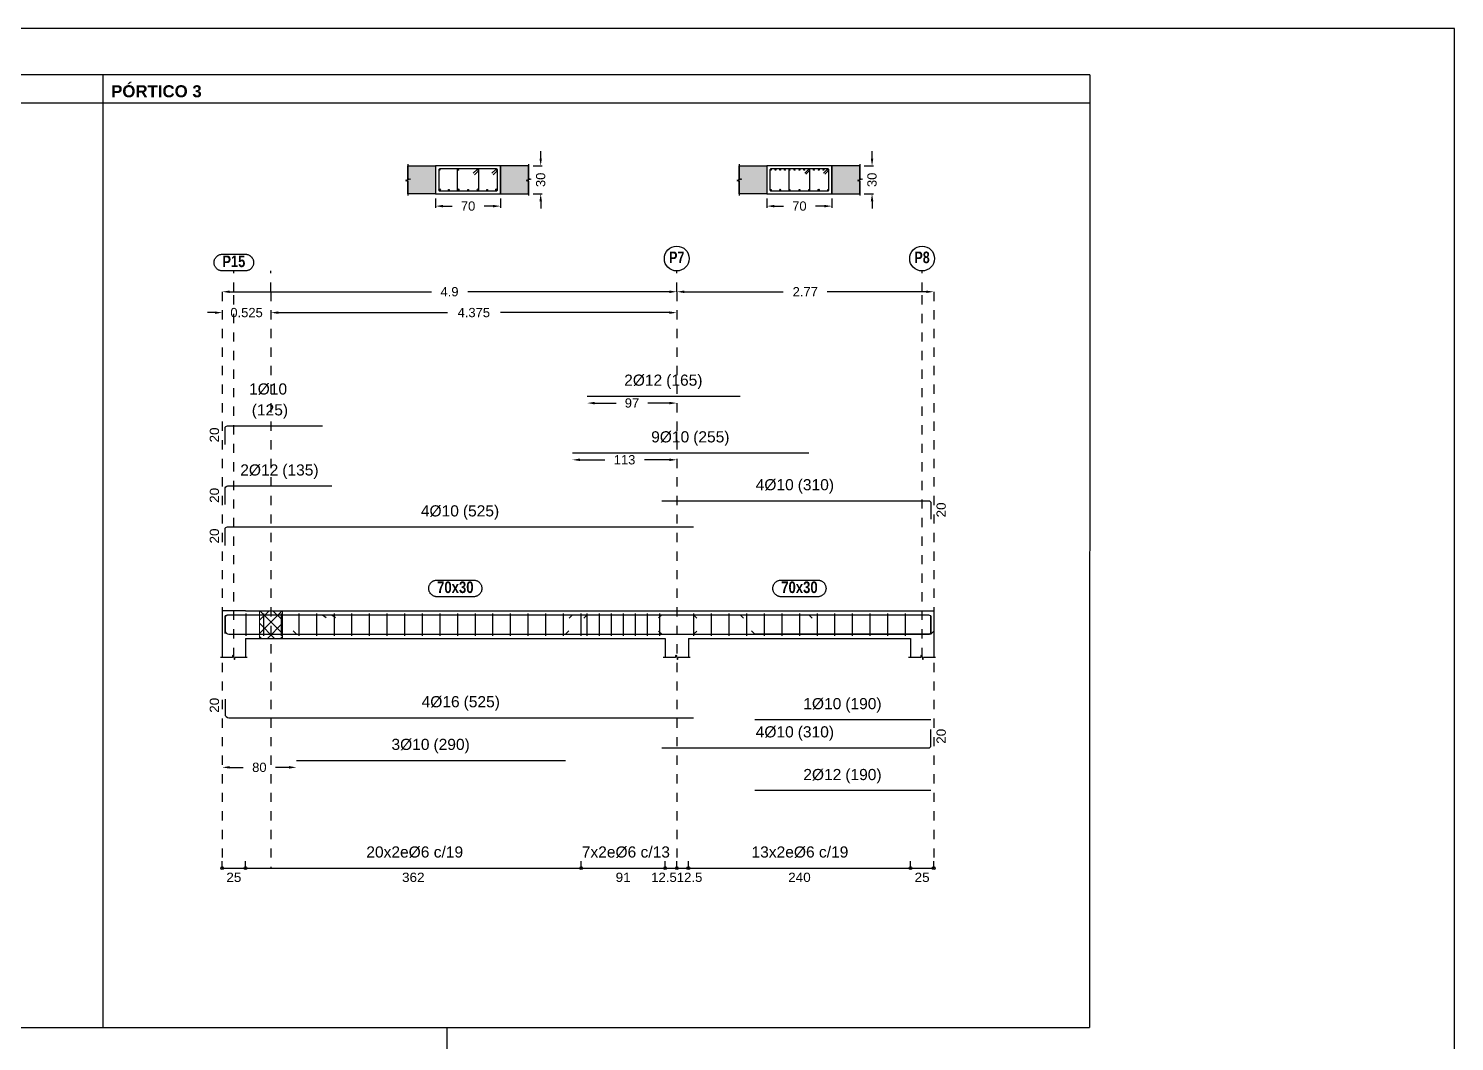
# Model space of a CAD drawing. Extents: x 2455 to 9764, y -806 to 181.
# Drawn here: x 5005.74 to 5021.11, y -571.97 to -561.05 of the extents above; entities that cross this region are included whole.
import ezdxf
from ezdxf.enums import TextEntityAlignment as Align

# ---------------------------------------------------------------- set-up
doc = ezdxf.new("R2010")
doc.units = 0
doc.header["$LTSCALE"] = 0.2
doc.header["$MEASUREMENT"] = 0
doc.linetypes.add('CYPE_RAYAPUNTO', pattern=[0.4125, 0.2025, -0.105, 0, -0.105])
doc.linetypes.add('PUNTOS2', pattern=[0.125, 0, -0.125])
doc.layers.add('01_cartela', color=6, linetype='CONTINUOUS', plot=False)
for name, color, linetype in [('01_cotas', 4, 'CONTINUOUS'), ('01_parcela', 7, 'CONTINUOUS'), ('01_primera', 5, 'CONTINUOUS'), ('01_texto cartela', 4, 'CONTINUOUS'), ('ALZ_CONT_NUDOS', 5, 'CONTINUOUS'), ('ALZ_CONT_VIG_HORMIGON', 5, 'CONTINUOUS'), ('ALZ_COT_COT_LIN_APOYOS', 120, 'CYPE_RAYAPUNTO'), ('ALZ_REF_REF_REFERENCIA', 3, 'CONTINUOUS'), ('ALZ_REF_TEXTO_REF_NOMBRE', 3, 'CONTINUOUS'), ('ARM_LONGITUDINAL_Ø10', 4, 'CONTINUOUS'), ('ARM_LONGITUDINAL_Ø12', 4, 'CONTINUOUS'), ('ARM_LONGITUDINAL_Ø16', 4, 'CONTINUOUS'), ('ARM_TRANSVERSAL_Ø6', 4, 'CONTINUOUS'), ('SEC_CONT_FORJADOS_SECCION', 8, 'CONTINUOUS'), ('SEC_CONT_VIG_HORMIGON_SECCION', 2, 'CONTINUOUS'), ('UNI_CORTANTES', 3, 'CONTINUOUS')]:
    doc.layers.add(name, color=color, linetype=linetype)
doc.layers.add('VIG_CARAS', color=5, linetype='CONTINUOUS', lineweight=9)
doc.styles.add('BERNARDO', font='GOTHICB.TTF')
doc.styles.add('CYPETXT_0.15', font='arial.ttf', dxfattribs={"height": 0.1})
doc.styles.add('Estilo1', font='swissel.ttf')
doc.styles.add('NIEVES2', font='sanss___.ttf')
doc.styles.add('NIEVES3', font='swisseb.ttf')
doc.styles.add('ROMANS', font='romans')
doc.dimstyles.new('DECIMAL-50', dxfattribs={"dimtxt": 0.08, "dimasz": 0.15, "dimexe": 0.05, "dimexo": 0.05, "dimgap": 0.09, "dimtad": 0, "dimzin": 0, "dimdsep": 46, "dimtxsty": 'ROMANS', "dimblk": 'DOTSMALL', "dimcen": 0.09, "dimclrt": 7, "dimadec": 0, "dimazin": 0, "dimtfac": 1.38, "dimtix": 1, "dimtofl": 0, "dimtmove": 2, "dimatfit": 3, "dimldrblk": 'OBLIQUE', "dimfxl": 1, "dimtolj": 1, "dimtzin": 0, "dimarcsym": 0})

# ---------------------------------------------------------------- blocks, each defined once
blk = doc.blocks.new('*D1012')
at = {"layer": '01_cotas', "color": 0, "linetype": 'PUNTOS2', "lineweight": -2, "transparency": 16777216}
for p, q in [((5010.124, -562.882), (5010.124, -563.015)), ((5010.824, -562.882), (5010.824, -563.015))]:
    blk.add_line(p, q, dxfattribs=at)
at = {"layer": '01_cotas', "color": 0, "lineweight": -2, "transparency": 16777216}
for p, q in [((5010.204, -562.965), (5010.302, -562.965)), ((5010.744, -562.965), (5010.646, -562.965))]:
    blk.add_line(p, q, dxfattribs=at)
at = {"layer": '01_cotas', "color": 0, "transparency": 16777216}
for points in [[(5010.204, -562.952), (5010.204, -562.979), (5010.124, -562.965)], [(5010.744, -562.952), (5010.744, -562.979), (5010.824, -562.965)]]:
    blk.add_solid(points, dxfattribs=at)
at = {"layer": '01_cotas', "color": 5, "transparency": 16777216, "insert": (5010.474, -562.965), "char_height": 0.1, "attachment_point": 5, "style": 'Estilo1'}
blk.add_mtext('\\A1;70', dxfattribs=at)
blk = doc.blocks.new('*D1013')
at = {"layer": '01_cotas', "color": 0, "lineweight": -2, "transparency": 16777216}
for p, q in [((5011.257, -562.452), (5011.257, -562.372)), ((5011.257, -562.912), (5011.257, -562.992))]:
    blk.add_line(p, q, dxfattribs=at)
at = {"layer": '01_cotas', "color": 0, "linetype": 'PUNTOS2', "lineweight": -2, "transparency": 16777216}
for p, q in [((5011.174, -562.532), (5011.307, -562.532)), ((5011.174, -562.832), (5011.307, -562.832))]:
    blk.add_line(p, q, dxfattribs=at)
at = {"layer": '01_cotas', "color": 0, "transparency": 16777216}
for points in [[(5011.244, -562.452), (5011.27, -562.452), (5011.257, -562.532)], [(5011.244, -562.912), (5011.27, -562.912), (5011.257, -562.832)]]:
    blk.add_solid(points, dxfattribs=at)
at = {"layer": '01_cotas', "color": 5, "transparency": 16777216, "insert": (5011.257, -562.682), "char_height": 0.1, "attachment_point": 5, "rotation": 90, "style": 'Estilo1'}
blk.add_mtext('\\A1;30', dxfattribs=at)
blk = doc.blocks.new('*D1014')
at = {"layer": '01_cotas', "color": 0, "linetype": 'PUNTOS2', "lineweight": -2, "transparency": 16777216}
for p, q in [((5013.696, -562.882), (5013.696, -563.015)), ((5014.396, -562.882), (5014.396, -563.015))]:
    blk.add_line(p, q, dxfattribs=at)
at = {"layer": '01_cotas', "color": 0, "lineweight": -2, "transparency": 16777216}
for p, q in [((5013.776, -562.965), (5013.874, -562.965)), ((5014.316, -562.965), (5014.219, -562.965))]:
    blk.add_line(p, q, dxfattribs=at)
at = {"layer": '01_cotas', "color": 0, "transparency": 16777216}
for points in [[(5013.776, -562.952), (5013.776, -562.979), (5013.696, -562.965)], [(5014.316, -562.952), (5014.316, -562.979), (5014.396, -562.965)]]:
    blk.add_solid(points, dxfattribs=at)
at = {"layer": '01_cotas', "color": 5, "transparency": 16777216, "insert": (5014.046, -562.965), "char_height": 0.1, "attachment_point": 5, "style": 'Estilo1'}
blk.add_mtext('\\A1;70', dxfattribs=at)
blk = doc.blocks.new('*D1015')
at = {"layer": '01_cotas', "color": 0, "lineweight": -2, "transparency": 16777216}
for p, q in [((5014.829, -562.452), (5014.829, -562.372)), ((5014.829, -562.912), (5014.829, -562.992))]:
    blk.add_line(p, q, dxfattribs=at)
at = {"layer": '01_cotas', "color": 0, "linetype": 'PUNTOS2', "lineweight": -2, "transparency": 16777216}
for p, q in [((5014.746, -562.532), (5014.879, -562.532)), ((5014.746, -562.832), (5014.879, -562.832))]:
    blk.add_line(p, q, dxfattribs=at)
at = {"layer": '01_cotas', "color": 0, "transparency": 16777216}
for points in [[(5014.816, -562.452), (5014.843, -562.452), (5014.829, -562.532)], [(5014.816, -562.912), (5014.843, -562.912), (5014.829, -562.832)]]:
    blk.add_solid(points, dxfattribs=at)
at = {"layer": '01_cotas', "color": 5, "transparency": 16777216, "insert": (5014.829, -562.682), "char_height": 0.1, "attachment_point": 5, "rotation": 90, "style": 'Estilo1'}
blk.add_mtext('\\A1;30', dxfattribs=at)
blk = doc.blocks.new('*D1016')
at = {"layer": '01_cotas', "color": 0, "lineweight": -2, "transparency": 16777216}
for p, q in [((5007.744, -564.113), (5007.664, -564.113)), ((5008.429, -564.113), (5008.509, -564.113))]:
    blk.add_line(p, q, dxfattribs=at)
at = {"layer": '01_cotas', "color": 0, "transparency": 16777216}
for points in [[(5007.744, -564.1), (5007.744, -564.127), (5007.824, -564.113)], [(5008.429, -564.1), (5008.429, -564.127), (5008.349, -564.113)]]:
    blk.add_solid(points, dxfattribs=at)
at = {"layer": '01_cotas', "color": 5, "transparency": 16777216, "insert": (5008.086, -564.113), "char_height": 0.1, "attachment_point": 5, "style": 'Estilo1'}
blk.add_mtext('\\A1;0.525', dxfattribs=at)
blk = doc.blocks.new('*D1017')
at = {"layer": '01_cotas', "color": 0, "lineweight": -2, "transparency": 16777216}
for p, q in [((5008.429, -564.113), (5010.251, -564.113)), ((5012.644, -564.113), (5010.822, -564.113))]:
    blk.add_line(p, q, dxfattribs=at)
at = {"layer": '01_cotas', "color": 0, "transparency": 16777216}
for points in [[(5008.429, -564.1), (5008.429, -564.127), (5008.349, -564.113)], [(5012.644, -564.1), (5012.644, -564.127), (5012.724, -564.113)]]:
    blk.add_solid(points, dxfattribs=at)
at = {"layer": '01_cotas', "color": 5, "transparency": 16777216, "insert": (5010.536, -564.113), "char_height": 0.1, "attachment_point": 5, "style": 'Estilo1'}
blk.add_mtext('\\A1;4.375', dxfattribs=at)
blk = doc.blocks.new('*D1018')
at = {"layer": '01_cotas', "color": 0, "lineweight": -2, "transparency": 16777216}
for p, q in [((5007.904, -563.888), (5010.078, -563.888)), ((5012.644, -563.888), (5010.47, -563.888))]:
    blk.add_line(p, q, dxfattribs=at)
at = {"layer": '01_cotas', "color": 0, "transparency": 16777216}
for points in [[(5007.904, -563.875), (5007.904, -563.902), (5007.824, -563.888)], [(5012.644, -563.875), (5012.644, -563.902), (5012.724, -563.888)]]:
    blk.add_solid(points, dxfattribs=at)
at = {"layer": '01_cotas', "color": 5, "transparency": 16777216, "insert": (5010.274, -563.888), "char_height": 0.1, "attachment_point": 5, "style": 'Estilo1'}
blk.add_mtext('\\A1;4.9', dxfattribs=at)
blk = doc.blocks.new('*D1019')
at = {"layer": '01_cotas', "color": 0, "lineweight": -2, "transparency": 16777216}
for p, q in [((5012.804, -563.888), (5013.87, -563.888)), ((5015.414, -563.888), (5014.347, -563.888))]:
    blk.add_line(p, q, dxfattribs=at)
at = {"layer": '01_cotas', "color": 0, "transparency": 16777216}
for points in [[(5012.804, -563.875), (5012.804, -563.902), (5012.724, -563.888)], [(5015.414, -563.875), (5015.414, -563.902), (5015.494, -563.888)]]:
    blk.add_solid(points, dxfattribs=at)
at = {"layer": '01_cotas', "color": 5, "transparency": 16777216, "insert": (5014.109, -563.888), "char_height": 0.1, "attachment_point": 5, "style": 'Estilo1'}
blk.add_mtext('\\A1;2.77', dxfattribs=at)
blk = doc.blocks.new('*D1020')
at = {"layer": '01_cotas', "color": 0, "lineweight": -2, "transparency": 16777216}
for p, q in [((5011.679, -565.7), (5011.948, -565.7)), ((5012.644, -565.7), (5012.375, -565.7))]:
    blk.add_line(p, q, dxfattribs=at)
at = {"layer": '01_cotas', "color": 0, "transparency": 16777216}
for points in [[(5011.679, -565.686), (5011.679, -565.713), (5011.599, -565.7)], [(5012.644, -565.686), (5012.644, -565.713), (5012.724, -565.7)]]:
    blk.add_solid(points, dxfattribs=at)
at = {"layer": '01_cotas', "color": 5, "transparency": 16777216, "insert": (5012.161, -565.7), "char_height": 0.1, "attachment_point": 5, "style": 'Estilo1'}
blk.add_mtext('\\A1;113', dxfattribs=at)
blk = doc.blocks.new('*D1021')
at = {"layer": '01_cotas', "color": 0, "lineweight": -2, "transparency": 16777216}
for p, q in [((5011.838, -565.088), (5012.069, -565.088)), ((5012.644, -565.088), (5012.413, -565.088))]:
    blk.add_line(p, q, dxfattribs=at)
at = {"layer": '01_cotas', "color": 0, "transparency": 16777216}
for points in [[(5011.838, -565.075), (5011.838, -565.102), (5011.758, -565.088)], [(5012.644, -565.075), (5012.644, -565.102), (5012.724, -565.088)]]:
    blk.add_solid(points, dxfattribs=at)
at = {"layer": '01_cotas', "color": 5, "transparency": 16777216, "insert": (5012.241, -565.088), "char_height": 0.1, "attachment_point": 5, "style": 'Estilo1'}
blk.add_mtext('\\A1;97', dxfattribs=at)
blk = doc.blocks.new('*D1022')
at = {"layer": '01_cotas', "color": 0, "lineweight": -2, "transparency": 16777216}
for p, q in [((5007.904, -569.015), (5008.051, -569.015)), ((5008.544, -569.015), (5008.397, -569.015))]:
    blk.add_line(p, q, dxfattribs=at)
at = {"layer": '01_cotas', "color": 0, "transparency": 16777216}
for points in [[(5007.904, -569.001), (5007.904, -569.028), (5007.824, -569.015)], [(5008.544, -569.001), (5008.544, -569.028), (5008.624, -569.015)]]:
    blk.add_solid(points, dxfattribs=at)
at = {"layer": '01_cotas', "color": 5, "transparency": 16777216, "insert": (5008.224, -569.015), "char_height": 0.1, "attachment_point": 5, "style": 'Estilo1'}
blk.add_mtext('\\A1;80', dxfattribs=at)

msp = doc.modelspace()

# ---------------------------------------------------------------- hatches: boundary and pattern name
at = {"layer": 'SEC_CONT_FORJADOS_SECCION', "true_color": 0xdad7d3}
for points in [[(5009.824, -562.532), (5010.124, -562.532), (5010.124, -562.832), (5009.824, -562.832)], [(5011.124, -562.532), (5010.824, -562.532), (5010.824, -562.832), (5011.124, -562.832)], [(5013.396, -562.532), (5013.696, -562.532), (5013.696, -562.832), (5013.396, -562.832)], [(5014.696, -562.532), (5014.396, -562.532), (5014.396, -562.832), (5014.696, -562.832)]]:
    msp.add_hatch(color=254, dxfattribs=at).paths.add_polyline_path(points)

# ---------------------------------------------------------------- linework, layer by layer
at = {"layer": '01_cartela', "color": 3}
msp.add_lwpolyline([(4990.47, -561.051), (4990.47, -582.586), (5021.108, -582.586), (5021.108, -561.051)], close=True, dxfattribs=at)
at = {"layer": '01_parcela', "color": 7, "ltscale": 2.5}
for p, q in [((5017.176, -561.551), (4990.97, -561.551)), ((5006.537, -561.551), (5006.536, -571.818)), ((5017.176, -561.551), (5017.175, -571.818)), ((4990.969, -571.818), (5017.175, -571.818)), ((5010.248, -582.086), (5010.248, -571.818))]:
    msp.add_line(p, q, dxfattribs=at)
at = {"layer": '01_primera', "ltscale": 2.5}
msp.add_line((4990.97, -561.853), (5017.176, -561.853), dxfattribs=at)
at = {"layer": 'ALZ_CONT_NUDOS', "lineweight": 0}
for p, q in [((5008.224, -567.429), (5008.328, -567.326)), ((5008.224, -567.571), (5008.469, -567.326)), ((5008.474, -567.571), (5008.229, -567.326)), ((5008.474, -567.429), (5008.37, -567.326)), ((5008.387, -567.626), (5008.224, -567.462)), ((5008.311, -567.626), (5008.474, -567.462)), ((5008.246, -567.626), (5008.224, -567.604)), ((5008.452, -567.626), (5008.474, -567.604))]:
    msp.add_line(p, q, dxfattribs=at)
at = {"layer": 'ALZ_CONT_NUDOS'}
for p, q in [((5007.824, -567.626), (5007.824, -567.826)), ((5008.074, -567.626), (5008.074, -567.826)), ((5012.599, -567.626), (5012.599, -567.826)), ((5012.849, -567.626), (5012.849, -567.826)), ((5015.244, -567.626), (5015.244, -567.826)), ((5015.494, -567.626), (5015.494, -567.826))]:
    msp.add_line(p, q, dxfattribs=at)
for points in [[(5008.074, -567.326), (5007.824, -567.326), (5007.824, -567.626)], [(5012.599, -567.326), (5012.849, -567.326)], [(5015.244, -567.326), (5015.494, -567.326), (5015.494, -567.626)], [(5007.804, -567.826), (5007.934, -567.826), (5007.941, -567.801), (5007.956, -567.851), (5007.964, -567.826), (5008.094, -567.826)], [(5012.579, -567.826), (5012.709, -567.826), (5012.716, -567.801), (5012.731, -567.851), (5012.739, -567.826), (5012.869, -567.826)], [(5015.224, -567.826), (5015.354, -567.826), (5015.361, -567.801), (5015.376, -567.851), (5015.384, -567.826), (5015.514, -567.826)]]:
    msp.add_lwpolyline(points, dxfattribs=at)
at = {"layer": 'ALZ_CONT_NUDOS', "lineweight": 0}
msp.add_lwpolyline([(5008.224, -567.326), (5008.224, -567.626), (5008.474, -567.626), (5008.474, -567.326), (5008.224, -567.326)], close=True, dxfattribs=at)
at = {"layer": 'ALZ_CONT_VIG_HORMIGON'}
for p, q in [((5008.074, -567.326), (5008.349, -567.326)), ((5008.349, -567.326), (5012.599, -567.326)), ((5012.849, -567.326), (5015.244, -567.326)), ((5008.074, -567.626), (5008.349, -567.626)), ((5008.349, -567.626), (5012.599, -567.626)), ((5012.849, -567.626), (5015.244, -567.626))]:
    msp.add_line(p, q, dxfattribs=at)
at = {"layer": 'ALZ_COT_COT_LIN_APOYOS'}
for p, q in [((5007.949, -563.888), (5007.949, -563.663)), ((5008.349, -563.888), (5008.349, -563.663)), ((5012.724, -563.888), (5012.724, -563.663)), ((5015.369, -563.888), (5015.369, -563.663)), ((5007.824, -563.888), (5007.824, -570.1)), ((5007.824, -563.888), (5007.824, -570.1)), ((5007.949, -567.826), (5007.949, -563.888)), ((5008.349, -563.888), (5008.349, -570.1)), ((5012.724, -563.888), (5012.724, -570.1)), ((5012.724, -563.888), (5012.724, -570.1)), ((5015.369, -567.826), (5015.369, -563.888)), ((5015.494, -563.888), (5015.494, -570.1))]:
    msp.add_line(p, q, dxfattribs=at)
at = {"layer": 'ALZ_REF_REF_REFERENCIA'}
msp.add_lwpolyline([(5008.072, -563.483), (5008.078, -563.484), (5008.084, -563.484), (5008.09, -563.485), (5008.096, -563.487), (5008.101, -563.488), (5008.107, -563.49), (5008.113, -563.493), (5008.118, -563.496), (5008.123, -563.499), (5008.128, -563.503), (5008.132, -563.507), (5008.137, -563.511), (5008.141, -563.515), (5008.144, -563.52), (5008.148, -563.525), (5008.151, -563.53), (5008.154, -563.535), (5008.156, -563.541), (5008.158, -563.547), (5008.159, -563.552), (5008.161, -563.558), (5008.161, -563.564), (5008.162, -563.57), (5008.162, -563.576), (5008.161, -563.582), (5008.161, -563.588), (5008.159, -563.594), (5008.158, -563.6), (5008.156, -563.606), (5008.154, -563.611), (5008.151, -563.617), (5008.148, -563.622), (5008.144, -563.627), (5008.141, -563.631), (5008.137, -563.636), (5008.132, -563.64), (5008.128, -563.644), (5008.123, -563.648), (5008.118, -563.651), (5008.113, -563.654), (5008.107, -563.656), (5008.101, -563.658), (5008.096, -563.66), (5008.09, -563.662), (5008.084, -563.663), (5008.078, -563.663), (5008.072, -563.663), (5007.826, -563.663), (5007.82, -563.663), (5007.814, -563.663), (5007.808, -563.662), (5007.802, -563.66), (5007.796, -563.658), (5007.791, -563.656), (5007.785, -563.654), (5007.78, -563.651), (5007.775, -563.648), (5007.77, -563.644), (5007.766, -563.64), (5007.761, -563.636), (5007.757, -563.631), (5007.753, -563.627), (5007.75, -563.622), (5007.747, -563.617), (5007.744, -563.611), (5007.742, -563.606), (5007.74, -563.6), (5007.738, -563.594), (5007.737, -563.588), (5007.736, -563.582), (5007.736, -563.576), (5007.736, -563.57), (5007.736, -563.564), (5007.737, -563.558), (5007.738, -563.552), (5007.74, -563.547), (5007.742, -563.541), (5007.744, -563.535), (5007.747, -563.53), (5007.75, -563.525), (5007.753, -563.52), (5007.757, -563.515), (5007.761, -563.511), (5007.766, -563.507), (5007.77, -563.503), (5007.775, -563.499), (5007.78, -563.496), (5007.785, -563.493), (5007.791, -563.49), (5007.796, -563.488), (5007.802, -563.487), (5007.808, -563.485), (5007.814, -563.484), (5007.82, -563.484), (5007.826, -563.483), (5008.072, -563.483)], close=True, dxfattribs=at)
for centre in [(5012.724, -563.53), (5015.369, -563.53)]:
    msp.add_circle(centre, 0.134, dxfattribs=at)
at = {"layer": 'ALZ_REF_TEXTO_REF_NOMBRE', "color": 5}
for points in [[(5010.533, -566.996), (5010.539, -566.996), (5010.545, -566.996), (5010.551, -566.997), (5010.557, -566.999), (5010.562, -567.001), (5010.568, -567.003), (5010.574, -567.005), (5010.579, -567.008), (5010.584, -567.011), (5010.589, -567.015), (5010.593, -567.019), (5010.598, -567.023), (5010.602, -567.027), (5010.605, -567.032), (5010.609, -567.037), (5010.612, -567.042), (5010.615, -567.048), (5010.617, -567.053), (5010.619, -567.059), (5010.62, -567.065), (5010.622, -567.071), (5010.622, -567.077), (5010.623, -567.083), (5010.623, -567.089), (5010.622, -567.095), (5010.622, -567.1), (5010.62, -567.106), (5010.619, -567.112), (5010.617, -567.118), (5010.615, -567.123), (5010.612, -567.129), (5010.609, -567.134), (5010.605, -567.139), (5010.602, -567.144), (5010.598, -567.148), (5010.593, -567.152), (5010.589, -567.156), (5010.584, -567.16), (5010.579, -567.163), (5010.574, -567.166), (5010.568, -567.168), (5010.562, -567.171), (5010.557, -567.172), (5010.551, -567.174), (5010.545, -567.175), (5010.539, -567.175), (5010.533, -567.176), (5010.14, -567.176), (5010.134, -567.175), (5010.128, -567.175), (5010.122, -567.174), (5010.116, -567.172), (5010.11, -567.171), (5010.105, -567.168), (5010.099, -567.166), (5010.094, -567.163), (5010.089, -567.16), (5010.084, -567.156), (5010.08, -567.152), (5010.075, -567.148), (5010.071, -567.144), (5010.067, -567.139), (5010.064, -567.134), (5010.061, -567.129), (5010.058, -567.123), (5010.056, -567.118), (5010.054, -567.112), (5010.052, -567.106), (5010.051, -567.1), (5010.05, -567.095), (5010.05, -567.089), (5010.05, -567.083), (5010.05, -567.077), (5010.051, -567.071), (5010.052, -567.065), (5010.054, -567.059), (5010.056, -567.053), (5010.058, -567.048), (5010.061, -567.042), (5010.064, -567.037), (5010.067, -567.032), (5010.071, -567.027), (5010.075, -567.023), (5010.08, -567.019), (5010.084, -567.015), (5010.089, -567.011), (5010.094, -567.008), (5010.099, -567.005), (5010.105, -567.003), (5010.11, -567.001), (5010.116, -566.999), (5010.122, -566.997), (5010.128, -566.996), (5010.134, -566.996), (5010.14, -566.996), (5010.533, -566.996)], [(5014.243, -566.996), (5014.249, -566.996), (5014.255, -566.996), (5014.261, -566.997), (5014.267, -566.999), (5014.272, -567.001), (5014.278, -567.003), (5014.284, -567.005), (5014.289, -567.008), (5014.294, -567.011), (5014.299, -567.015), (5014.303, -567.019), (5014.308, -567.023), (5014.312, -567.027), (5014.315, -567.032), (5014.319, -567.037), (5014.322, -567.042), (5014.325, -567.048), (5014.327, -567.053), (5014.329, -567.059), (5014.33, -567.065), (5014.332, -567.071), (5014.332, -567.077), (5014.333, -567.083), (5014.333, -567.089), (5014.332, -567.095), (5014.332, -567.1), (5014.33, -567.106), (5014.329, -567.112), (5014.327, -567.118), (5014.325, -567.123), (5014.322, -567.129), (5014.319, -567.134), (5014.315, -567.139), (5014.312, -567.144), (5014.308, -567.148), (5014.303, -567.152), (5014.299, -567.156), (5014.294, -567.16), (5014.289, -567.163), (5014.284, -567.166), (5014.278, -567.168), (5014.272, -567.171), (5014.267, -567.172), (5014.261, -567.174), (5014.255, -567.175), (5014.249, -567.175), (5014.243, -567.176), (5013.85, -567.176), (5013.844, -567.175), (5013.838, -567.175), (5013.832, -567.174), (5013.826, -567.172), (5013.82, -567.171), (5013.815, -567.168), (5013.809, -567.166), (5013.804, -567.163), (5013.799, -567.16), (5013.794, -567.156), (5013.79, -567.152), (5013.785, -567.148), (5013.781, -567.144), (5013.777, -567.139), (5013.774, -567.134), (5013.771, -567.129), (5013.768, -567.123), (5013.766, -567.118), (5013.764, -567.112), (5013.762, -567.106), (5013.761, -567.1), (5013.76, -567.095), (5013.76, -567.089), (5013.76, -567.083), (5013.76, -567.077), (5013.761, -567.071), (5013.762, -567.065), (5013.764, -567.059), (5013.766, -567.053), (5013.768, -567.048), (5013.771, -567.042), (5013.774, -567.037), (5013.777, -567.032), (5013.781, -567.027), (5013.785, -567.023), (5013.79, -567.019), (5013.794, -567.015), (5013.799, -567.011), (5013.804, -567.008), (5013.809, -567.005), (5013.815, -567.003), (5013.82, -567.001), (5013.826, -566.999), (5013.832, -566.997), (5013.838, -566.996), (5013.844, -566.996), (5013.85, -566.996), (5014.243, -566.996)]]:
    msp.add_lwpolyline(points, close=True, dxfattribs=at)
at = {"layer": 'ARM_LONGITUDINAL_Ø10'}
for p, q in [((5008.904, -567.372), (5008.945, -567.4)), ((5011.599, -567.372), (5011.564, -567.407)), ((5012.564, -567.372), (5012.526, -567.404)), ((5012.904, -567.372), (5012.941, -567.405)), ((5014.149, -567.372), (5014.184, -567.407)), ((5008.624, -567.58), (5008.589, -567.544)), ((5011.524, -567.58), (5011.559, -567.544)), ((5012.564, -567.58), (5012.526, -567.547)), ((5013.564, -567.58), (5013.529, -567.544)), ((5015.464, -567.58), (5015.499, -567.544))]:
    msp.add_line(p, q, dxfattribs=at)
for points in [[(5007.854, -565.534), (5007.854, -565.359), (5007.856, -565.349), (5007.861, -565.341), (5007.869, -565.336), (5007.879, -565.334), (5008.904, -565.334)], [(5011.599, -565.625), (5014.149, -565.625)], [(5012.564, -566.141), (5015.439, -566.141), (5015.449, -566.143), (5015.457, -566.148), (5015.462, -566.156), (5015.464, -566.166), (5015.464, -566.341)], [(5007.854, -566.622), (5007.854, -566.447), (5007.856, -566.438), (5007.861, -566.43), (5007.869, -566.424), (5007.879, -566.422), (5012.904, -566.422)], [(5007.854, -567.572), (5007.854, -567.397), (5007.856, -567.387), (5007.861, -567.379), (5007.869, -567.373), (5007.879, -567.372), (5012.904, -567.372)], [(5007.854, -567.572), (5007.854, -567.397), (5007.856, -567.387), (5007.861, -567.379), (5007.869, -567.373), (5007.879, -567.372), (5008.904, -567.372)], [(5011.599, -567.372), (5014.149, -567.372)], [(5012.564, -567.372), (5015.439, -567.372), (5015.449, -567.373), (5015.457, -567.379), (5015.462, -567.387), (5015.464, -567.397), (5015.464, -567.572)], [(5012.564, -567.58), (5015.439, -567.58), (5015.449, -567.578), (5015.457, -567.572), (5015.462, -567.564), (5015.464, -567.555), (5015.464, -567.38)], [(5008.624, -567.58), (5011.524, -567.58)], [(5015.464, -567.58), (5013.564, -567.58)], [(5015.464, -568.501), (5013.564, -568.501)], [(5012.564, -568.805), (5015.439, -568.805), (5015.449, -568.803), (5015.457, -568.798), (5015.462, -568.79), (5015.464, -568.78), (5015.464, -568.605)], [(5008.624, -568.94), (5011.524, -568.94)]]:
    msp.add_lwpolyline(points, dxfattribs=at)
for centre in [(5010.165, -562.573), (5010.368, -562.573), (5010.58, -562.573), (5010.783, -562.573), (5013.737, -562.573), (5013.788, -562.573), (5013.839, -562.573), (5013.89, -562.573), (5013.941, -562.573), (5013.994, -562.573), (5014.046, -562.573), (5014.099, -562.573), (5014.152, -562.573), (5014.203, -562.573), (5014.254, -562.573), (5014.305, -562.573), (5014.355, -562.573), (5010.268, -562.791), (5010.474, -562.791), (5010.68, -562.791), (5013.737, -562.791), (5013.941, -562.791), (5014.046, -562.791), (5014.152, -562.791), (5014.355, -562.791)]:
    msp.add_circle(centre, 0.005, dxfattribs=at)
at = {"layer": 'ARM_LONGITUDINAL_Ø12'}
for p, q in [((5009.004, -567.372), (5009.045, -567.4)), ((5011.758, -567.372), (5011.723, -567.407)), ((5013.408, -567.372), (5013.444, -567.407)), ((5013.564, -567.58), (5013.529, -567.544)), ((5015.464, -567.58), (5015.499, -567.544))]:
    msp.add_line(p, q, dxfattribs=at)
for points in [[(5011.758, -565.013), (5013.408, -565.013)], [(5007.854, -566.182), (5007.854, -566.012), (5007.856, -566), (5007.863, -565.99), (5007.872, -565.984), (5007.884, -565.982), (5009.004, -565.982)], [(5007.854, -567.572), (5007.854, -567.402), (5007.856, -567.39), (5007.863, -567.38), (5007.872, -567.374), (5007.884, -567.372), (5009.004, -567.372)], [(5011.758, -567.372), (5013.408, -567.372)], [(5015.464, -567.58), (5013.564, -567.58)], [(5015.464, -569.265), (5013.564, -569.265)]]:
    msp.add_lwpolyline(points, dxfattribs=at)
for centre in [(5013.839, -562.79), (5014.254, -562.79)]:
    msp.add_circle(centre, 0.006, dxfattribs=at)
at = {"layer": 'ARM_LONGITUDINAL_Ø16'}
msp.add_line((5012.904, -567.58), (5012.941, -567.546), dxfattribs=at)
for points in [[(5007.854, -567.38), (5007.854, -567.54), (5007.857, -567.555), (5007.866, -567.568), (5007.879, -567.576), (5007.894, -567.58), (5012.904, -567.58)], [(5007.854, -568.28), (5007.854, -568.44), (5007.857, -568.455), (5007.866, -568.468), (5007.879, -568.477), (5007.894, -568.48), (5012.904, -568.48)]]:
    msp.add_lwpolyline(points, dxfattribs=at)
for centre in [(5010.168, -562.788), (5010.368, -562.788), (5010.58, -562.788), (5010.78, -562.788)]:
    msp.add_circle(centre, 0.008, dxfattribs=at)
at = {"layer": 'ARM_TRANSVERSAL_Ø6'}
for p, q in [((5008.079, -567.356), (5008.079, -567.596)), ((5008.269, -567.356), (5008.269, -567.596)), ((5008.459, -567.356), (5008.459, -567.596)), ((5008.649, -567.356), (5008.649, -567.596)), ((5008.839, -567.356), (5008.839, -567.596)), ((5009.029, -567.356), (5009.029, -567.596)), ((5009.219, -567.356), (5009.219, -567.596)), ((5009.409, -567.356), (5009.409, -567.596)), ((5009.599, -567.356), (5009.599, -567.596)), ((5009.789, -567.356), (5009.789, -567.596)), ((5009.979, -567.356), (5009.979, -567.596)), ((5010.169, -567.356), (5010.169, -567.596)), ((5010.359, -567.356), (5010.359, -567.596)), ((5010.549, -567.356), (5010.549, -567.596)), ((5010.739, -567.356), (5010.739, -567.596)), ((5010.929, -567.356), (5010.929, -567.596)), ((5011.119, -567.356), (5011.119, -567.596)), ((5011.309, -567.356), (5011.309, -567.596)), ((5011.499, -567.356), (5011.499, -567.596)), ((5011.689, -567.356), (5011.689, -567.596)), ((5011.756, -567.356), (5011.756, -567.596)), ((5011.886, -567.356), (5011.886, -567.596)), ((5012.016, -567.356), (5012.016, -567.596)), ((5012.146, -567.356), (5012.146, -567.596)), ((5012.276, -567.356), (5012.276, -567.596)), ((5012.406, -567.356), (5012.406, -567.596)), ((5012.536, -567.356), (5012.536, -567.596)), ((5012.906, -567.356), (5012.906, -567.596)), ((5013.096, -567.356), (5013.096, -567.596)), ((5013.286, -567.356), (5013.286, -567.596)), ((5013.476, -567.356), (5013.476, -567.596)), ((5013.666, -567.356), (5013.666, -567.596)), ((5013.856, -567.356), (5013.856, -567.596)), ((5014.046, -567.356), (5014.046, -567.596)), ((5014.236, -567.356), (5014.236, -567.596)), ((5014.426, -567.356), (5014.426, -567.596)), ((5014.616, -567.356), (5014.616, -567.596)), ((5014.806, -567.356), (5014.806, -567.596)), ((5014.996, -567.356), (5014.996, -567.596)), ((5015.186, -567.356), (5015.186, -567.596))]:
    msp.add_line(p, q, dxfattribs=at)
for points in [[(5010.745, -562.627), (5010.788, -562.584), (5010.789, -562.583), (5010.79, -562.581), (5010.791, -562.579), (5010.791, -562.576), (5010.791, -562.574), (5010.79, -562.572), (5010.789, -562.57), (5010.788, -562.569), (5010.786, -562.567), (5010.784, -562.566), (5010.782, -562.566), (5010.78, -562.565), (5010.168, -562.565), (5010.164, -562.566), (5010.16, -562.569), (5010.158, -562.572), (5010.157, -562.576), (5010.157, -562.788), (5010.158, -562.793), (5010.16, -562.796), (5010.164, -562.799), (5010.168, -562.799), (5010.78, -562.799), (5010.784, -562.799), (5010.788, -562.796), (5010.79, -562.793), (5010.791, -562.788), (5010.791, -562.576), (5010.791, -562.574), (5010.79, -562.572), (5010.789, -562.57), (5010.788, -562.569), (5010.786, -562.567), (5010.784, -562.566), (5010.782, -562.566), (5010.78, -562.565), (5010.778, -562.566), (5010.776, -562.566), (5010.774, -562.567), (5010.772, -562.569), (5010.73, -562.611)], [(5010.545, -562.627), (5010.587, -562.584), (5010.589, -562.583), (5010.59, -562.581), (5010.59, -562.579), (5010.591, -562.576), (5010.59, -562.574), (5010.59, -562.572), (5010.589, -562.57), (5010.587, -562.569), (5010.586, -562.567), (5010.584, -562.566), (5010.582, -562.566), (5010.58, -562.565), (5010.368, -562.565), (5010.364, -562.566), (5010.36, -562.569), (5010.358, -562.572), (5010.357, -562.576), (5010.357, -562.788), (5010.358, -562.793), (5010.36, -562.796), (5010.364, -562.799), (5010.368, -562.799), (5010.58, -562.799), (5010.584, -562.799), (5010.587, -562.796), (5010.59, -562.793), (5010.591, -562.788), (5010.591, -562.576), (5010.59, -562.574), (5010.59, -562.572), (5010.589, -562.57), (5010.587, -562.569), (5010.586, -562.567), (5010.584, -562.566), (5010.582, -562.566), (5010.58, -562.565), (5010.577, -562.566), (5010.575, -562.566), (5010.573, -562.567), (5010.572, -562.569), (5010.529, -562.611)], [(5014.319, -562.621), (5014.362, -562.578), (5014.363, -562.577), (5014.363, -562.576), (5014.363, -562.575), (5014.363, -562.573), (5014.363, -562.572), (5014.363, -562.57), (5014.362, -562.569), (5014.361, -562.568), (5014.36, -562.567), (5014.358, -562.566), (5014.357, -562.566), (5014.355, -562.565), (5013.737, -562.565), (5013.734, -562.566), (5013.732, -562.568), (5013.73, -562.57), (5013.729, -562.573), (5013.729, -562.791), (5013.73, -562.794), (5013.732, -562.797), (5013.734, -562.799), (5013.737, -562.799), (5014.355, -562.799), (5014.358, -562.799), (5014.361, -562.797), (5014.363, -562.794), (5014.363, -562.791), (5014.363, -562.573), (5014.363, -562.572), (5014.363, -562.57), (5014.362, -562.569), (5014.361, -562.568), (5014.36, -562.567), (5014.358, -562.566), (5014.357, -562.566), (5014.355, -562.565), (5014.354, -562.566), (5014.352, -562.566), (5014.351, -562.567), (5014.35, -562.568), (5014.307, -562.61)], [(5014.115, -562.621), (5014.158, -562.579), (5014.159, -562.578), (5014.159, -562.576), (5014.16, -562.575), (5014.16, -562.573), (5014.16, -562.572), (5014.159, -562.57), (5014.159, -562.569), (5014.158, -562.568), (5014.157, -562.567), (5014.155, -562.566), (5014.154, -562.566), (5014.152, -562.565), (5013.941, -562.565), (5013.938, -562.566), (5013.935, -562.568), (5013.933, -562.57), (5013.933, -562.573), (5013.933, -562.791), (5013.933, -562.794), (5013.935, -562.797), (5013.938, -562.799), (5013.941, -562.799), (5014.152, -562.799), (5014.155, -562.799), (5014.158, -562.797), (5014.159, -562.794), (5014.16, -562.791), (5014.16, -562.573), (5014.16, -562.572), (5014.159, -562.57), (5014.159, -562.569), (5014.158, -562.568), (5014.157, -562.567), (5014.155, -562.566), (5014.154, -562.566), (5014.152, -562.565), (5014.151, -562.566), (5014.149, -562.566), (5014.148, -562.567), (5014.146, -562.568), (5014.104, -562.61)]]:
    msp.add_lwpolyline(points, dxfattribs=at)
at = {"layer": 'SEC_CONT_FORJADOS_SECCION'}
for points in [[(5009.824, -562.512), (5009.824, -562.667), (5009.849, -562.675), (5009.799, -562.69), (5009.824, -562.697), (5009.824, -562.852)], [(5009.824, -562.532), (5010.124, -562.532), (5010.124, -562.832), (5009.824, -562.832)], [(5011.124, -562.532), (5010.824, -562.532), (5010.824, -562.832), (5011.124, -562.832)], [(5011.124, -562.512), (5011.124, -562.667), (5011.149, -562.675), (5011.099, -562.69), (5011.124, -562.697), (5011.124, -562.852)], [(5013.396, -562.512), (5013.396, -562.667), (5013.421, -562.675), (5013.371, -562.69), (5013.396, -562.697), (5013.396, -562.852)], [(5013.396, -562.532), (5013.696, -562.532), (5013.696, -562.832), (5013.396, -562.832)], [(5014.696, -562.532), (5014.396, -562.532), (5014.396, -562.832), (5014.696, -562.832)], [(5014.696, -562.512), (5014.696, -562.667), (5014.721, -562.675), (5014.671, -562.69), (5014.696, -562.697), (5014.696, -562.852)]]:
    msp.add_lwpolyline(points, dxfattribs=at)
at = {"layer": 'SEC_CONT_FORJADOS_SECCION', "color": 254, "true_color": 0xdad7d3}
for points in [[(5009.824, -562.532), (5010.124, -562.532), (5010.124, -562.832), (5009.824, -562.832)], [(5011.124, -562.532), (5010.824, -562.532), (5010.824, -562.832), (5011.124, -562.832)], [(5013.396, -562.532), (5013.696, -562.532), (5013.696, -562.832), (5013.396, -562.832)], [(5014.696, -562.532), (5014.396, -562.532), (5014.396, -562.832), (5014.696, -562.832)]]:
    msp.add_lwpolyline(points, close=True, dxfattribs=at)
at = {"layer": 'SEC_CONT_VIG_HORMIGON_SECCION'}
for points in [[(5010.824, -562.532), (5010.124, -562.532), (5010.124, -562.832), (5010.824, -562.832), (5010.824, -562.532)], [(5014.396, -562.532), (5013.696, -562.532), (5013.696, -562.832), (5014.396, -562.832), (5014.396, -562.532)]]:
    msp.add_lwpolyline(points, close=True, dxfattribs=at)
at = {"layer": 'UNI_CORTANTES', "color": 2}
for p, q in [((5007.824, -570.1), (5007.824, -570.025)), ((5008.074, -570.1), (5008.074, -570.025)), ((5011.694, -570.1), (5011.694, -570.025)), ((5012.599, -570.1), (5012.599, -570.025)), ((5012.724, -570.1), (5012.724, -570.025)), ((5012.849, -570.1), (5012.849, -570.025)), ((5015.244, -570.1), (5015.244, -570.025))]:
    msp.add_line(p, q, dxfattribs=at)
for points in [[(5007.824, -570.1), (5008.074, -570.1), (5008.074, -570.025)], [(5008.074, -570.1), (5011.694, -570.1), (5011.694, -570.025)], [(5011.694, -570.1), (5012.599, -570.1), (5012.599, -570.025)], [(5012.599, -570.1), (5012.724, -570.1), (5012.724, -570.025)], [(5012.724, -570.1), (5012.849, -570.1), (5012.849, -570.025)], [(5012.849, -570.1), (5015.244, -570.1), (5015.244, -570.025)], [(5015.244, -570.1), (5015.494, -570.1), (5015.494, -570.025)]]:
    msp.add_lwpolyline(points, dxfattribs=at)
for centre in [(5007.824, -570.1), (5008.074, -570.1), (5008.074, -570.1), (5011.694, -570.1), (5011.694, -570.1), (5012.599, -570.1), (5012.599, -570.1), (5012.724, -570.1), (5012.724, -570.1), (5012.849, -570.1), (5012.849, -570.1), (5015.244, -570.1), (5015.244, -570.1), (5015.494, -570.1)]:
    msp.add_circle(centre, 0.015, dxfattribs=at)

# ---------------------------------------------------------------- texts
at = {"layer": '01_texto cartela', "color": 7, "style": 'NIEVES3'}
msp.add_text('PÓRTICO 3', height=0.1297, dxfattribs=at).set_placement((5006.626, -561.792))
at = {"layer": 'ALZ_REF_TEXTO_REF_NOMBRE', "color": 5, "style": 'BERNARDO'}
for s, width, p, p2 in [('P15', 0.841304, (5007.826, -563.623), (5008.072, -563.623)), ('P7', 0.846434, (5012.641, -563.58), (5012.806, -563.58)), ('P8', 0.846434, (5015.286, -563.58), (5015.451, -563.58)), ('70x30', 0.806421, (5010.14, -567.136), (5010.533, -567.136)), ('70x30', 0.806421, (5013.85, -567.136), (5014.243, -567.136))]:
    msp.add_text(s, height=0.125, dxfattribs=dict(at, width=width)).set_placement(p, p2, align=Align.FIT)
at = {"layer": 'UNI_CORTANTES', "color": 4, "style": 'CYPETXT_0.15', "width": 1.042546}
for p, p2 in [((5007.789, -565.513), (5007.789, -565.351)), ((5007.789, -566.164), (5007.789, -566.002)), ((5015.624, -566.321), (5015.624, -566.159)), ((5007.789, -566.602), (5007.789, -566.44)), ((5007.789, -568.427), (5007.789, -568.265)), ((5015.624, -568.761), (5015.624, -568.599))]:
    msp.add_text('20', height=0.1, rotation=90, dxfattribs=at).set_placement(p, p2, align=Align.FIT)
at = {"layer": 'UNI_CORTANTES', "color": 2, "style": 'CYPETXT_0.15'}
for s, width, p, p2 in [('25', 1.042546, (5007.868, -570.25), (5008.03, -570.25)), ('362', 1.042546, (5009.762, -570.25), (5010.005, -570.25)), ('91', 1.042546, (5012.065, -570.25), (5012.227, -570.25)), ('12.5', 1.015093, (5012.448, -570.25), (5012.724, -570.25)), ('12.5', 1.015093, (5012.724, -570.25), (5013, -570.25)), ('240', 1.042546, (5013.925, -570.25), (5014.168, -570.25)), ('25', 1.042546, (5015.288, -570.25), (5015.45, -570.25))]:
    msp.add_text(s, height=0.1, dxfattribs=dict(at, width=width)).set_placement(p, p2, align=Align.FIT)
at = {"layer": 'VIG_CARAS', "color": 5, "style": 'NIEVES2'}
for s, p in [('2%%c12', (5012.157, -564.937)), ('(165)', (5012.61, -564.937)), ('1%%c10', (5008.113, -565.032)), ('(125)', (5008.142, -565.257)), ('9%%c10', (5012.448, -565.548)), ('(255)', (5012.901, -565.548)), ('2%%c12', (5008.018, -565.905)), ('(135)', (5008.471, -565.905)), ('4%%c10', (5013.575, -566.064)), ('(310)', (5014.028, -566.064)), ('4%%c10', (5009.965, -566.346)), ('(525)', (5010.418, -566.346)), ('4%%c16', (5009.973, -568.403)), ('(525)', (5010.426, -568.403)), ('1%%c10', (5014.088, -568.424)), ('(190)', (5014.541, -568.424)), ('4%%c10', (5013.575, -568.728)), ('(310)', (5014.028, -568.728)), ('3%%c10', (5009.648, -568.863)), ('(290)', (5010.101, -568.863)), ('2%%c12', (5014.088, -569.188)), ('(190)', (5014.541, -569.188))]:
    msp.add_text(s, height=0.12, dxfattribs=at).set_placement(p, align=Align.BOTTOM_LEFT)
at = {"layer": 'VIG_CARAS', "color": 4, "style": 'NIEVES2'}
for s, p in [('20x2e%%c6 c/19', (5009.377, -570.023)), ('7x2e%%C6 c/13', (5011.7, -570.023)), ('13x2e%%c6 c/19', (5013.53, -570.023))]:
    msp.add_text(s, height=0.12, dxfattribs=at).set_placement(p, align=Align.BOTTOM_LEFT)

# ---------------------------------------------------------------- dimensions: what is measured, and where the dimension line sits
at = {"layer": '01_cotas', "color": 2}
for p1, p2, distance, text, picture, middle in [((5011.124, -562.832), (5011.124, -562.532), -0.133, '30', '*D1013', (5011.257, -562.682)), ((5014.696, -562.832), (5014.696, -562.532), -0.133, '30', '*D1015', (5014.829, -562.682)), ((5010.124, -562.832), (5010.824, -562.832), -0.133, '70', '*D1012', (5010.474, -562.965)), ((5013.696, -562.832), (5014.396, -562.832), -0.133, '70', '*D1014', (5014.046, -562.965)), ((5012.724, -563.888), (5007.824, -563.888), 0, '4.9', '*D1018', (5010.274, -563.888)), ((5015.494, -563.888), (5012.724, -563.888), 0, '2.77', '*D1019', (5014.109, -563.888)), ((5008.349, -564.113), (5007.824, -564.113), 0, '0.525', '*D1016', (5008.086, -564.113)), ((5012.724, -564.113), (5008.349, -564.113), 0, '4.375', '*D1017', (5010.536, -564.113)), ((5011.758, -565.088), (5012.724, -565.088), 0, '97', '*D1021', (5012.241, -565.088)), ((5011.599, -565.7), (5012.724, -565.7), 0, '113', '*D1020', (5012.161, -565.7)), ((5007.824, -569.015), (5008.624, -569.015), 0, '80', '*D1022', (5008.224, -569.015))]:
    dim = msp.add_aligned_dim(p1=p1, p2=p2, distance=distance, text=text, dimstyle='DECIMAL-50', override={"dimtxt": 0.1, "dimasz": 0.08, "dimtxsty": 'Estilo1', "dimsah": 1, "dimclrt": 5, "dimfxl": 0.09, "dimarcsym": 2}, dxfattribs=at)
    dim.commit()
    dim.dimension.update_dxf_attribs({"geometry": picture, "text_midpoint": middle})

doc.saveas('drawing.dxf')
